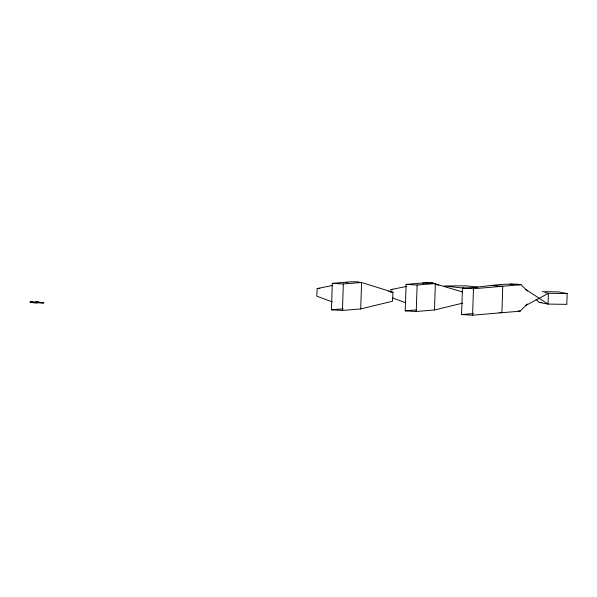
<?xml version="1.0" encoding="UTF-8"?>
<svg xmlns="http://www.w3.org/2000/svg" width="597" height="597" viewBox="0 0 597 597"><rect width="100%" height="100%" fill="white"/><g stroke="black" fill="none" stroke-linecap="round" stroke-linejoin="round"><path stroke-width="0.9" d="M332.313 283.351L343.335 283.993L361.581 282.478L392.975 292.299L392.483 301.224L360.7 308.94L342.454 310.455L331.432 309.813L332.313 283.351L350.558 281.844L357.999 281.791L360.558 282.687M342.454 310.455L343.335 283.993M360.7 308.94L361.581 282.478M462.735 303.112L434.489 309.97L416.243 311.485L405.221 310.843L406.102 284.381L424.34 282.874L431.788 282.821L462.406 291.963M416.243 311.485L417.124 285.023L435.362 283.508L434.489 309.97M527.278 304L520.136 311.164L472.593 315.209L461.571 314.567L462.451 288.105C481.921 287.717 501.584 282.463 521.009 284.702L527.532 291.023M472.593 315.209L473.473 288.747L521.009 284.702L509.987 284.068M542.3 291.664L558.367 291.888L567.15 293.575L566.792 304.351L548.046 304.089L539.263 302.403L536.009 299.239M332.507 285.47L317.171 288.545L316.776 296.179L332.357 301.925M390.826 292.12L390.953 289.575L406.296 286.493M525.539 305.634L548.404 293.314L567.15 293.575M346.044 282.747L347.85 282.388M422.542 283.232L424.34 282.874L435.362 283.508M461.571 314.567L473.473 313.544M331.432 309.813L343.29 308.836M405.221 310.843L416.169 309.94M31.76 301.97L30.372 302.067L33.238 302.627M32.029 301.97L29.857 302.045L33.716 302.672M31.768 301.933L32.328 301.97M32.111 301.94L32.641 301.978M317.171 288.545L319.917 288.582M390.953 289.575L392.789 289.605M539.263 302.403L541.942 302.44M32.477 301.94L35.835 302.022M36.865 302.798L42.394 302.88M35.663 301.985L37.529 302.037M37.036 302.836L36.208 302.791M36.656 302.828L34.79 302.769M36.044 301.992L37.156 302.022M37.447 302.067L37.895 302.052M35.245 302.754L34.066 302.724M37.768 302.082L43.902 302.933L38.089 302.097M34.611 302.724L33.723 302.701M491.749 285.575L502.771 286.217L501.89 312.679L499.137 312.515M406.102 284.381L417.124 285.023M462.451 288.105L473.473 288.747M33.992 302.686L33.119 302.657M477.585 287.127L465.787 285.829L444.19 285.97L463.242 288.075M544.897 292.642L548.404 293.314L548.046 304.089L525.853 289.538M518.345 310.821L520.136 311.164M388.714 291.463L392.975 292.299M41.006 302.604L40.365 302.627M42.088 302.821L40.827 302.716M431.788 282.821L438.616 285.202M392.289 297.843L405.281 302.634M517.435 284.015L518.965 285.023"/></g></svg>
